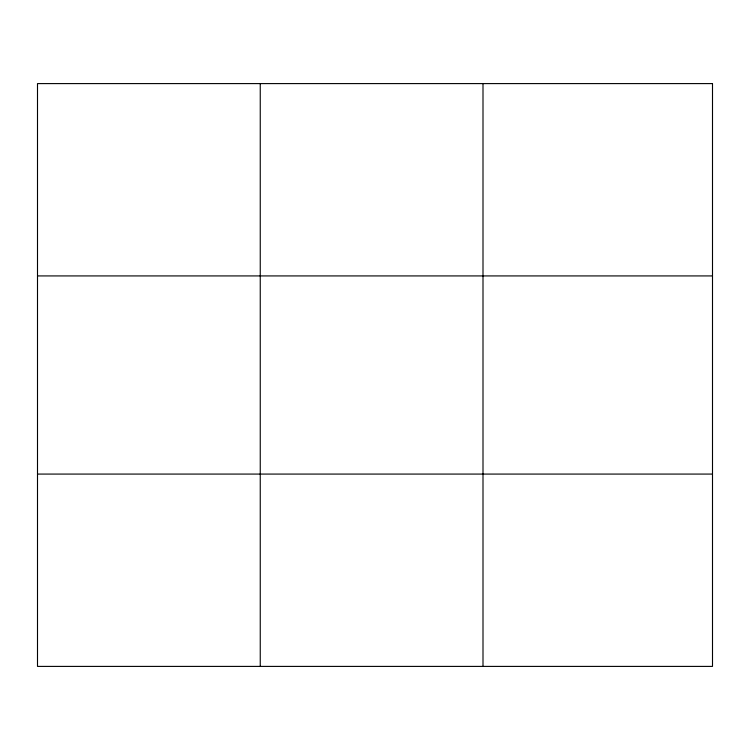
<?xml version="1.0" encoding="UTF-8"?>
<svg xmlns="http://www.w3.org/2000/svg" width="750" height="750" viewBox="0 0 750 750"><rect width="100%" height="100%" fill="white"/><g stroke="black" fill="none" stroke-linecap="round" stroke-linejoin="round"><path stroke-width="1.12" d="M260.25 666.403L260.25 83.597M483 666.403L483 83.597M37.5 275.925L712.5 275.925M37.5 474.075L712.5 474.075M712.5 83.597L712.5 666.403L37.5 666.403L37.5 83.597L712.5 83.597"/></g></svg>
